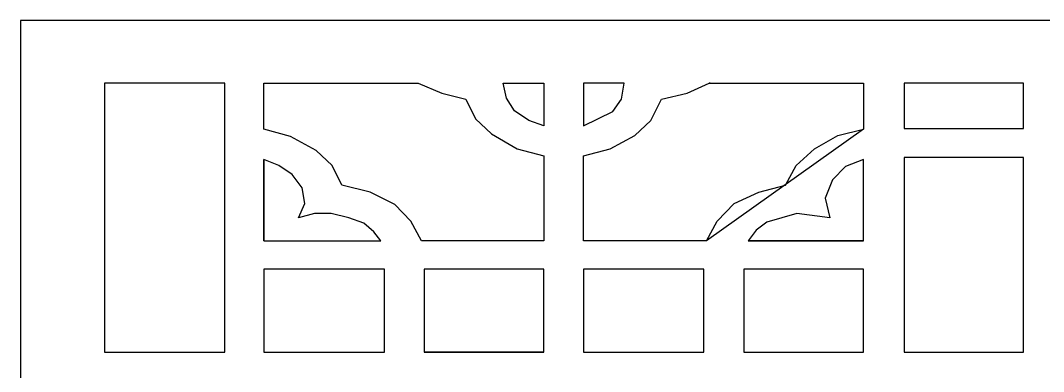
# Model space of a CAD drawing. Header units: centimetres. Extents: x -6.3 to 5.7, y -10.6 to 13.9.
# Drawn here: x -6.25 to -0.29, y -0.69 to 1.35 of the extents above; entities that cross this region are included whole.
import ezdxf

# ---------------------------------------------------------------- set-up
doc = ezdxf.new("R2010")
doc.units = ezdxf.units.CM
doc.header["$MEASUREMENT"] = 0
doc.layers.add('layer 1', color=7, linetype='Continuous')

msp = doc.modelspace()

# ---------------------------------------------------------------- linework, layer by layer
at = {"layer": 'layer 1', "color": 177}
for points, knots in [([(-6.25119, 1.35346), (-6.25119, 1.35346), (5.66844, 1.35346), (5.66844, 1.35346), (5.66844, 1.35346), (5.66844, 1.35346), (5.66844, -10.57133), (5.66844, -10.57133), (5.66844, -10.57133), (5.66844, -10.57133), (-6.25119, -10.57133), (-6.25119, -10.57133), (-6.25119, -10.57133), (-6.25119, -10.57133), (-6.25119, 1.35346), (-6.25119, 1.35346)], [0, 0, 0, 0, 0.2, 0.2, 0.2, 0.2, 0.4, 0.4, 0.4, 0.4, 0.6, 0.6, 0.6, 0.6, 1, 1, 1, 1]), ([(-5.05974, 0.98726), (-5.05974, 0.98726), (-5.05974, -0.58071), (-5.05974, -0.58071), (-5.05974, -0.58071), (-5.05974, -0.58071), (-5.7612, -0.58071), (-5.7612, -0.58071), (-5.7612, -0.58071), (-5.7612, -0.58071), (-5.7612, -0.01333), (-5.7612, -0.01333), (-5.7612, -0.01333), (-5.7612, -0.01333), (-5.7612, 0.64171), (-5.7612, 0.64171), (-5.7612, 0.64171), (-5.7612, 0.64171), (-5.7612, 0.98726), (-5.7612, 0.98726), (-5.7612, 0.98726), (-5.7612, 0.98726), (-5.05974, 0.98726), (-5.05974, 0.98726)], [0, 0, 0, 0, 0.1428571, 0.1428571, 0.1428571, 0.1428571, 0.2857143, 0.2857143, 0.2857143, 0.2857143, 0.4285714, 0.4285714, 0.4285714, 0.4285714, 0.5714286, 0.5714286, 0.5714286, 0.5714286, 0.7142857, 0.7142857, 0.7142857, 0.7142857, 1, 1, 1, 1]), ([(-3.91472, 0.06917), (-3.91472, 0.06917), (-3.20294, 0.06917), (-3.20294, 0.06917), (-3.20294, 0.06917), (-3.20294, 0.06917), (-3.20294, 0.56434), (-3.20294, 0.56434), (-3.20294, 0.56434), (-3.20294, 0.56434), (-3.35767, 0.6056), (-3.35767, 0.6056), (-3.35767, 0.6056), (-3.35767, 0.6056), (-3.50725, 0.69328), (-3.50725, 0.69328), (-3.50725, 0.69328), (-3.50725, 0.69328), (-3.60009, 0.78095), (-3.60009, 0.78095), (-3.60009, 0.78095), (-3.60009, 0.78095), (-3.65683, 0.89442), (-3.65683, 0.89442), (-3.65683, 0.89442), (-3.65683, 0.89442), (-3.79609, 0.93054), (-3.79609, 0.93054), (-3.79609, 0.93054), (-3.79609, 0.93054), (-3.93535, 0.98726), (-3.93535, 0.98726), (-3.93535, 0.98726), (-3.93535, 0.98726), (-4.8328, 0.98726), (-4.8328, 0.98726), (-4.8328, 0.98726), (-4.8328, 0.98726), (-4.8328, 0.71905), (-4.8328, 0.71905), (-4.8328, 0.71905), (-4.8328, 0.71905), (-4.67807, 0.67781), (-4.67807, 0.67781), (-4.67807, 0.67781), (-4.67807, 0.67781), (-4.52849, 0.59529), (-4.52849, 0.59529), (-4.52849, 0.59529), (-4.52849, 0.59529), (-4.43565, 0.50758), (-4.43565, 0.50758), (-4.43565, 0.50758), (-4.43565, 0.50758), (-4.37892, 0.39411), (-4.37892, 0.39411), (-4.37892, 0.39411), (-4.37892, 0.39411), (-4.21387, 0.35285), (-4.21387, 0.35285), (-4.21387, 0.35285), (-4.21387, 0.35285), (-4.06945, 0.28064), (-4.06945, 0.28064), (-4.06945, 0.28064), (-4.06945, 0.28064), (-3.97661, 0.18264), (-3.97661, 0.18264), (-3.97661, 0.18264), (-3.97661, 0.18264), (-3.91472, 0.06917), (-3.91472, 0.06917)], [0, 0, 0, 0, 0.0526316, 0.0526316, 0.0526316, 0.0526316, 0.1052632, 0.1052632, 0.1052632, 0.1052632, 0.1578947, 0.1578947, 0.1578947, 0.1578947, 0.2105263, 0.2105263, 0.2105263, 0.2105263, 0.2631579, 0.2631579, 0.2631579, 0.2631579, 0.3157895, 0.3157895, 0.3157895, 0.3157895, 0.3684211, 0.3684211, 0.3684211, 0.3684211, 0.4210526, 0.4210526, 0.4210526, 0.4210526, 0.4736842, 0.4736842, 0.4736842, 0.4736842, 0.5263158, 0.5263158, 0.5263158, 0.5263158, 0.5789474, 0.5789474, 0.5789474, 0.5789474, 0.6315789, 0.6315789, 0.6315789, 0.6315789, 0.6842105, 0.6842105, 0.6842105, 0.6842105, 0.7368421, 0.7368421, 0.7368421, 0.7368421, 0.7894737, 0.7894737, 0.7894737, 0.7894737, 0.8421053, 0.8421053, 0.8421053, 0.8421053, 0.8947368, 0.8947368, 0.8947368, 0.8947368, 1, 1, 1, 1]), ([(-3.20294, 0.73968), (-3.20294, 0.73968), (-3.20294, 0.98726), (-3.20294, 0.98726), (-3.20294, 0.98726), (-3.20294, 0.98726), (-3.4402, 0.98726), (-3.4402, 0.98726), (-3.4402, 0.98726), (-3.4402, 0.98726), (-3.41957, 0.8996), (-3.41957, 0.8996), (-3.41957, 0.8996), (-3.41957, 0.8996), (-3.37315, 0.82739), (-3.37315, 0.82739), (-3.37315, 0.82739), (-3.37315, 0.82739), (-3.29062, 0.77063), (-3.29062, 0.77063), (-3.29062, 0.77063), (-3.29062, 0.77063), (-3.20294, 0.73968), (-3.20294, 0.73968)], [0, 0, 0, 0, 0.1428571, 0.1428571, 0.1428571, 0.1428571, 0.2857143, 0.2857143, 0.2857143, 0.2857143, 0.4285714, 0.4285714, 0.4285714, 0.4285714, 0.5714286, 0.5714286, 0.5714286, 0.5714286, 0.7142857, 0.7142857, 0.7142857, 0.7142857, 1, 1, 1, 1]), ([(-1.34098, 0.71905), (-1.34098, 0.71905), (-1.34098, 0.98726), (-1.34098, 0.98726), (-1.34098, 0.98726), (-1.34098, 0.98726), (-2.23844, 0.98726), (-2.23844, 0.98726), (-2.23844, 0.98726), (-2.23844, 0.98726), (-2.36738, 0.93054), (-2.36738, 0.93054), (-2.36738, 0.93054), (-2.36738, 0.93054), (-2.51696, 0.89442), (-2.51696, 0.89442), (-2.51696, 0.89442), (-2.51696, 0.89442), (-2.57885, 0.77063), (-2.57885, 0.77063), (-2.57885, 0.77063), (-2.57885, 0.77063), (-2.67169, 0.68297), (-2.67169, 0.68297), (-2.67169, 0.68297), (-2.67169, 0.68297), (-2.81611, 0.6056), (-2.81611, 0.6056), (-2.81611, 0.6056), (-2.81611, 0.6056), (-2.97084, 0.56434), (-2.97084, 0.56434), (-2.97084, 0.56434), (-2.97084, 0.56434), (-2.97084, 0.06917), (-2.97084, 0.06917), (-2.97084, 0.06917), (-2.97084, 0.06917), (-2.25391, 0.06917), (-2.25391, 0.06917), (-2.25391, 0.06917), (-2.25391, 0.06917), (-1.34098, 0.71905), (-1.34098, 0.71905), (-1.34098, 0.71905), (-1.34098, 0.71905), (-1.49056, 0.68297), (-1.49056, 0.68297), (-1.49056, 0.68297), (-1.49056, 0.68297), (-1.62466, 0.6056), (-1.62466, 0.6056), (-1.62466, 0.6056), (-1.62466, 0.6056), (-1.73297, 0.50758), (-1.73297, 0.50758), (-1.73297, 0.50758), (-1.73297, 0.50758), (-1.79487, 0.39411), (-1.79487, 0.39411), (-1.79487, 0.39411), (-1.79487, 0.39411), (-1.9496, 0.35285), (-1.9496, 0.35285), (-1.9496, 0.35285), (-1.9496, 0.35285), (-2.09402, 0.2858), (-2.09402, 0.2858), (-2.09402, 0.2858), (-2.09402, 0.2858), (-2.19202, 0.18264), (-2.19202, 0.18264), (-2.19202, 0.18264), (-2.19202, 0.18264), (-2.25391, 0.06917), (-2.25391, 0.06917), (-2.25391, 0.06917), (-2.25391, 0.06917), (-1.34098, 0.71905), (-1.34098, 0.71905)], [0, 0, 0, 0, 0.047619, 0.047619, 0.047619, 0.047619, 0.0952381, 0.0952381, 0.0952381, 0.0952381, 0.1428571, 0.1428571, 0.1428571, 0.1428571, 0.1904762, 0.1904762, 0.1904762, 0.1904762, 0.2380952, 0.2380952, 0.2380952, 0.2380952, 0.2857143, 0.2857143, 0.2857143, 0.2857143, 0.3333333, 0.3333333, 0.3333333, 0.3333333, 0.3809524, 0.3809524, 0.3809524, 0.3809524, 0.4285714, 0.4285714, 0.4285714, 0.4285714, 0.4761905, 0.4761905, 0.4761905, 0.4761905, 0.5238095, 0.5238095, 0.5238095, 0.5238095, 0.5714286, 0.5714286, 0.5714286, 0.5714286, 0.6190476, 0.6190476, 0.6190476, 0.6190476, 0.6666667, 0.6666667, 0.6666667, 0.6666667, 0.7142857, 0.7142857, 0.7142857, 0.7142857, 0.7619048, 0.7619048, 0.7619048, 0.7619048, 0.8095238, 0.8095238, 0.8095238, 0.8095238, 0.8571429, 0.8571429, 0.8571429, 0.8571429, 0.9047619, 0.9047619, 0.9047619, 0.9047619, 1, 1, 1, 1]), ([(-2.73358, 0.98726), (-2.73358, 0.98726), (-2.74906, 0.89442), (-2.74906, 0.89442), (-2.74906, 0.89442), (-2.74906, 0.89442), (-2.80063, 0.82221), (-2.80063, 0.82221), (-2.80063, 0.82221), (-2.80063, 0.82221), (-2.97084, 0.73968), (-2.97084, 0.73968), (-2.97084, 0.73968), (-2.97084, 0.73968), (-2.97084, 0.98726), (-2.97084, 0.98726), (-2.97084, 0.98726), (-2.97084, 0.98726), (-2.73358, 0.98726), (-2.73358, 0.98726)], [0, 0, 0, 0, 0.1666667, 0.1666667, 0.1666667, 0.1666667, 0.3333333, 0.3333333, 0.3333333, 0.3333333, 0.5, 0.5, 0.5, 0.5, 0.6666667, 0.6666667, 0.6666667, 0.6666667, 1, 1, 1, 1]), ([(-2.23844, 0.98726), (-2.23844, 0.98726), (-2.23328, 0.98726), (-2.23328, 0.98726), (-2.23328, 0.98726), (-2.23328, 0.98726), (-2.23844, 0.98726), (-2.23844, 0.98726)], [0, 0, 0, 0, 0.3333333, 0.3333333, 0.3333333, 0.3333333, 1, 1, 1, 1]), ([(-1.10372, 0.98726), (-1.10372, 0.98726), (-0.40742, 0.98726), (-0.40742, 0.98726), (-0.40742, 0.98726), (-0.40742, 0.98726), (-0.40742, 0.72423), (-0.40742, 0.72423), (-0.40742, 0.72423), (-0.40742, 0.72423), (-1.10372, 0.72423), (-1.10372, 0.72423), (-1.10372, 0.72423), (-1.10372, 0.72423), (-1.10372, 0.98726), (-1.10372, 0.98726)], [0, 0, 0, 0, 0.2, 0.2, 0.2, 0.2, 0.4, 0.4, 0.4, 0.4, 0.6, 0.6, 0.6, 0.6, 1, 1, 1, 1]), ([(-4.8328, 0.54371), (-4.8328, 0.54371), (-4.74512, 0.50758), (-4.74512, 0.50758), (-4.74512, 0.50758), (-4.74512, 0.50758), (-4.66775, 0.45601), (-4.66775, 0.45601), (-4.66775, 0.45601), (-4.66775, 0.45601), (-4.61102, 0.37864), (-4.61102, 0.37864), (-4.61102, 0.37864), (-4.61102, 0.37864), (-4.59554, 0.2858), (-4.59554, 0.2858), (-4.59554, 0.2858), (-4.59554, 0.2858), (-4.63165, 0.20328), (-4.63165, 0.20328), (-4.63165, 0.20328), (-4.63165, 0.20328), (-4.53881, 0.22906), (-4.53881, 0.22906), (-4.53881, 0.22906), (-4.53881, 0.22906), (-4.44081, 0.22906), (-4.44081, 0.22906), (-4.44081, 0.22906), (-4.44081, 0.22906), (-4.33765, 0.20328), (-4.33765, 0.20328), (-4.33765, 0.20328), (-4.33765, 0.20328), (-4.24997, 0.17233), (-4.24997, 0.17233), (-4.24997, 0.17233), (-4.24997, 0.17233), (-4.19324, 0.12075), (-4.19324, 0.12075), (-4.19324, 0.12075), (-4.19324, 0.12075), (-4.15197, 0.06917), (-4.15197, 0.06917), (-4.15197, 0.06917), (-4.15197, 0.06917), (-4.8328, 0.06917), (-4.8328, 0.06917), (-4.8328, 0.06917), (-4.8328, 0.06917), (-4.8328, 0.54371), (-4.8328, 0.54371)], [0, 0, 0, 0, 0.0714286, 0.0714286, 0.0714286, 0.0714286, 0.1428571, 0.1428571, 0.1428571, 0.1428571, 0.2142857, 0.2142857, 0.2142857, 0.2142857, 0.2857143, 0.2857143, 0.2857143, 0.2857143, 0.3571429, 0.3571429, 0.3571429, 0.3571429, 0.4285714, 0.4285714, 0.4285714, 0.4285714, 0.5, 0.5, 0.5, 0.5, 0.5714286, 0.5714286, 0.5714286, 0.5714286, 0.6428571, 0.6428571, 0.6428571, 0.6428571, 0.7142857, 0.7142857, 0.7142857, 0.7142857, 0.7857143, 0.7857143, 0.7857143, 0.7857143, 0.8571429, 0.8571429, 0.8571429, 0.8571429, 1, 1, 1, 1]), ([(-4.8328, 0.06917), (-4.8328, 0.06917), (-4.8328, 0.54371), (-4.8328, 0.54371), (-4.8328, 0.54371), (-4.8328, 0.54371), (-4.8328, 0.06917), (-4.8328, 0.06917)], [0, 0, 0, 0, 0.3333333, 0.3333333, 0.3333333, 0.3333333, 1, 1, 1, 1]), ([(-2.01149, 0.06917), (-2.01149, 0.06917), (-1.96507, 0.13107), (-1.96507, 0.13107), (-1.96507, 0.13107), (-1.96507, 0.13107), (-1.90318, 0.17749), (-1.90318, 0.17749), (-1.90318, 0.17749), (-1.90318, 0.17749), (-1.72782, 0.22906), (-1.72782, 0.22906), (-1.72782, 0.22906), (-1.72782, 0.22906), (-1.53698, 0.20328), (-1.53698, 0.20328), (-1.53698, 0.20328), (-1.53698, 0.20328), (-1.56277, 0.31675), (-1.56277, 0.31675), (-1.56277, 0.31675), (-1.56277, 0.31675), (-1.5215, 0.42506), (-1.5215, 0.42506), (-1.5215, 0.42506), (-1.5215, 0.42506), (-1.44414, 0.50243), (-1.44414, 0.50243), (-1.44414, 0.50243), (-1.44414, 0.50243), (-1.34098, 0.54371), (-1.34098, 0.54371), (-1.34098, 0.54371), (-1.34098, 0.54371), (-1.34098, 0.06917), (-1.34098, 0.06917), (-1.34098, 0.06917), (-1.34098, 0.06917), (-2.01149, 0.06917), (-2.01149, 0.06917)], [0, 0, 0, 0, 0.0909091, 0.0909091, 0.0909091, 0.0909091, 0.1818182, 0.1818182, 0.1818182, 0.1818182, 0.2727273, 0.2727273, 0.2727273, 0.2727273, 0.3636364, 0.3636364, 0.3636364, 0.3636364, 0.4545455, 0.4545455, 0.4545455, 0.4545455, 0.5454545, 0.5454545, 0.5454545, 0.5454545, 0.6363636, 0.6363636, 0.6363636, 0.6363636, 0.7272727, 0.7272727, 0.7272727, 0.7272727, 0.8181818, 0.8181818, 0.8181818, 0.8181818, 1, 1, 1, 1]), ([(-1.10372, -0.58071), (-1.10372, -0.58071), (-1.10372, 0.55402), (-1.10372, 0.55402), (-1.10372, 0.55402), (-1.10372, 0.55402), (-0.40742, 0.55402), (-0.40742, 0.55402), (-0.40742, 0.55402), (-0.40742, 0.55402), (-0.40742, -0.58071), (-0.40742, -0.58071), (-0.40742, -0.58071), (-0.40742, -0.58071), (-1.10372, -0.58071), (-1.10372, -0.58071)], [0, 0, 0, 0, 0.2, 0.2, 0.2, 0.2, 0.4, 0.4, 0.4, 0.4, 0.6, 0.6, 0.6, 0.6, 1, 1, 1, 1]), ([(-1.34098, 0.06917), (-1.34098, 0.06917), (-2.01149, 0.06917), (-2.01149, 0.06917), (-2.01149, 0.06917), (-2.01149, 0.06917), (-1.34098, 0.06917), (-1.34098, 0.06917)], [0, 0, 0, 0, 0.3333333, 0.3333333, 0.3333333, 0.3333333, 1, 1, 1, 1]), ([(-4.13134, -0.58071), (-4.13134, -0.58071), (-4.8328, -0.58071), (-4.8328, -0.58071), (-4.8328, -0.58071), (-4.8328, -0.58071), (-4.8328, -0.09586), (-4.8328, -0.09586), (-4.8328, -0.09586), (-4.8328, -0.09586), (-4.13134, -0.09586), (-4.13134, -0.09586), (-4.13134, -0.09586), (-4.13134, -0.09586), (-4.13134, -0.58071), (-4.13134, -0.58071)], [0, 0, 0, 0, 0.2, 0.2, 0.2, 0.2, 0.4, 0.4, 0.4, 0.4, 0.6, 0.6, 0.6, 0.6, 1, 1, 1, 1]), ([(-3.89924, -0.58071), (-3.89924, -0.58071), (-3.89924, -0.09586), (-3.89924, -0.09586), (-3.89924, -0.09586), (-3.89924, -0.09586), (-3.20294, -0.09586), (-3.20294, -0.09586), (-3.20294, -0.09586), (-3.20294, -0.09586), (-3.20294, -0.58071), (-3.20294, -0.58071), (-3.20294, -0.58071), (-3.20294, -0.58071), (-3.89924, -0.58071), (-3.89924, -0.58071)], [0, 0, 0, 0, 0.2, 0.2, 0.2, 0.2, 0.4, 0.4, 0.4, 0.4, 0.6, 0.6, 0.6, 0.6, 1, 1, 1, 1]), ([(-2.97084, -0.09586), (-2.97084, -0.09586), (-2.26938, -0.09586), (-2.26938, -0.09586), (-2.26938, -0.09586), (-2.26938, -0.09586), (-2.26938, -0.58071), (-2.26938, -0.58071), (-2.26938, -0.58071), (-2.26938, -0.58071), (-2.97084, -0.58071), (-2.97084, -0.58071), (-2.97084, -0.58071), (-2.97084, -0.58071), (-2.97084, -0.09586), (-2.97084, -0.09586)], [0, 0, 0, 0, 0.2, 0.2, 0.2, 0.2, 0.4, 0.4, 0.4, 0.4, 0.6, 0.6, 0.6, 0.6, 1, 1, 1, 1]), ([(-2.03728, -0.58071), (-2.03728, -0.58071), (-2.03728, -0.09586), (-2.03728, -0.09586), (-2.03728, -0.09586), (-2.03728, -0.09586), (-1.34098, -0.09586), (-1.34098, -0.09586), (-1.34098, -0.09586), (-1.34098, -0.09586), (-1.34098, -0.58071), (-1.34098, -0.58071), (-1.34098, -0.58071), (-1.34098, -0.58071), (-2.03728, -0.58071), (-2.03728, -0.58071)], [0, 0, 0, 0, 0.2, 0.2, 0.2, 0.2, 0.4, 0.4, 0.4, 0.4, 0.6, 0.6, 0.6, 0.6, 1, 1, 1, 1]), ([(-3.20294, -0.58071), (-3.20294, -0.58071), (-3.89924, -0.58071), (-3.89924, -0.58071), (-3.89924, -0.58071), (-3.89924, -0.58071), (-3.20294, -0.58071), (-3.20294, -0.58071)], [0, 0, 0, 0, 0.3333333, 0.3333333, 0.3333333, 0.3333333, 1, 1, 1, 1])]:
    msp.add_open_spline(points, degree=3, knots=knots, dxfattribs=at)

doc.saveas('drawing.dxf')
